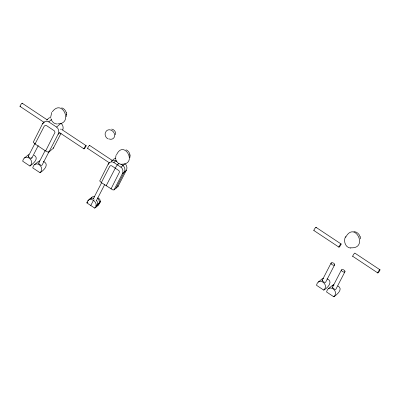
<?xml version="1.0" encoding="UTF-8"?>
<svg xmlns="http://www.w3.org/2000/svg" width="400" height="400" viewBox="0 0 400 400"><rect width="100%" height="100%" fill="white"/><g stroke="black" fill="none" stroke-linecap="round" stroke-linejoin="round"><path stroke-width="0.6" d="M34.995 143.345L28.24 156.43L28.97 157.37L30.705 158.295L31.415 158.41L31.84 158.045L31.835 157.215M105.215 133.13C104.705 135.54 106.07 138.14 108.39 139M66.34 116.665L66.485 114.355M129.855 157.715L129.985 155.615M50.73 116.9L51.75 112.395M115.96 155.48L115.63 157.93L115.835 159.58M115.5 134.825C116.27 132.25 114.27 129.385 111.63 129.08M94.715 208.11C100.175 202.895 88.675 194.655 86.855 202.895L94.715 208.11C98.12 206.08 103.47 200.43 97.775 197.825M97.965 205.345C99.78 203.285 99.85 200.15 97.66 198.355M62.75 129.92C63.62 127.655 63.01 124.76 60.94 123.355L56.57 127.075L48.76 121.89C46.605 120.365 43.52 121.605 42.485 123.89L33.27 142.18L35.045 143.975L45.625 151L47.645 151.98L48.96 151.98L53.33 148.26L53.4 147.69M345.585 236.495C343.17 240.89 345.255 247.85 350.85 248.115M116.435 155.04C123.69 138.64 138.32 164.38 121.72 164.2M345.63 237.345C354.82 220 369.01 249.265 350.63 247.775M48.96 151.98L58.105 134.26C59.335 131.915 58.84 128.615 56.57 127.075M114.015 189.895L122.345 173.75C123.47 171.61 123.015 168.605 120.95 167.205L113.835 162.48C111.87 161.09 109.06 162.22 108.115 164.3L99.72 180.965L101.335 182.6L112.815 189.895L114.015 189.895L117.995 186.51L117.975 185.81M117.995 186.51L126.33 170.36C127.455 168.22 127 165.215 124.935 163.815L120.95 167.205M35.045 143.975L44.315 126.055L45.4 125.33L46.5 125.6L54.395 130.87L55 132.345L45.625 151M31.84 158.045L38.28 145.575M29.925 166.015C35.815 160.37 24.635 152.285 22.68 161.205L29.925 166.015C33.05 163.85 39.745 158.22 33.975 155.185M49.165 151.38L42.13 165.01L41.705 165.37L40.995 165.255L39.325 164.205L38.63 163.2L45.35 150.19M39.995 172.7C45.885 167.06 34.705 158.97 32.755 167.89L39.995 172.7C43.895 170.535 49.885 164.035 43.28 161.425M53.33 148.26L61.045 133.31M90.81 198.765C91.28 197.17 92.925 196.24 94.53 196.665M101.335 182.6L109.785 166.275L110.77 165.615L111.775 165.86L118.97 170.66L119.52 172.005L110.975 189.005M93.265 198.89L101.665 182.615M90.785 205.5L93.445 200.35L94.195 199.71M96.22 200.995L104.62 184.72M106.155 185.8L115.845 167.09L117.15 165.095L118.985 163.485M96.215 206.835C97.525 205.075 98.29 202.615 96.71 200.76M116.005 188.205L124.34 172.055C126.035 169.01 124.035 165.28 120.91 164.16M334.63 264.795L325.675 282.145L325.25 282.505L323.655 281.99L322.075 280.53L331.08 263.08M323.76 290.11C329.65 284.47 318.47 276.38 316.515 285.3L323.76 290.11C327.655 287.945 333.65 281.445 327.04 278.835M344.97 271.66L335.965 289.105L335.54 289.47L334.83 289.355L333.16 288.3L332.465 287.3L341.42 269.945M333.83 296.8C339.72 291.155 328.54 283.07 326.585 291.99L333.83 296.8C336.955 294.635 343.65 289.005 337.88 285.97M52.32 111.81C62.355 98.02 73.705 124.21 57.725 123.835M95.89 205.835L99.14 203.07L100.505 201.23M47.2 119.595L49.105 117.91L50.86 117.49M112.41 160.385L114.15 158.85L115.75 158.47M89.53 199.34C90.395 197.82 92.455 197.875 93.875 198.495M94.215 197.055L94.43 196.785M42.485 123.89L44.23 122.405M48.76 121.89L51.385 119.66M24.515 157.97L28.835 154.415M28.24 156.43L28.67 156.07M58.105 134.26L59.85 132.775M34.59 164.66L38.155 161.625L39.82 160.83M38.63 163.2L39.06 162.84M108.115 164.3L108.91 163.625M113.835 162.48L116.62 160.105M88.03 200.615L91.28 197.855M86.855 202.895L87.98 201.935M122.345 173.75L126.33 170.36M318.35 282.07L321.915 279.035L323.585 278.24M322.075 280.53L322.5 280.165M328.42 288.755L331.985 285.72L333.655 284.93M332.465 287.3L332.89 286.935M99.14 203.07L100.175 202.275M111.665 160.83L114.3 160.2L116.84 161.46M57.02 124.015C54.05 123.91 51.64 121.51 50.955 118.71M121.36 164.415L118.505 163.505L116.41 161.13M353.905 231.615C357.635 231.755 360.525 235.245 360.38 238.915M61.73 107.8C64.735 108.73 66.585 111.745 66.545 114.82M126 149.8C128.59 150.675 130.04 153.4 130.04 156.035M316.09 227.375L341.135 244A1.97 0.35 -56.4 0 1 339.47 246.825A1.97 0.35 -56.4 0 1 339.41 245.845A1.97 0.35 -56.4 0 1 341.135 244M380 269.805A1.97 0.35 -56.4 0 0 378.275 271.65A1.97 0.35 -56.4 0 0 378.335 272.63A1.97 0.35 -56.4 0 0 380 269.805L354.955 253.18A1.97 0.35 -56.4 0 0 353.505 254.59A1.97 0.35 -56.4 0 0 352.87 256.365M313.835 230.485L338.875 247.11M352.7 256.29L377.74 272.915M89.64 145.43L112.46 160.585A1.795 0.32 -56.4 0 0 112.35 160.6M22.26 103.275L47.3 119.905M61.635 129.42L86.165 145.71A1.97 0.35 -56.4 0 1 84.5 148.53A1.97 0.35 -56.4 0 1 84.44 147.555A1.97 0.35 -56.4 0 1 86.165 145.71M87.67 148.435L109.45 162.9M20 106.385L44.02 122.335M59.375 132.53L83.91 148.82M360.11 236.77L360.145 237.06M129.79 154.075L129.825 154.345M66.275 112.67L66.31 112.965M314.005 230.555A1.97 0.35 -56.4 0 1 314.93 228.365A1.97 0.35 -56.4 0 1 315.96 227.865M60.53 129.37A1.97 0.35 -56.4 0 1 60.955 129.005M46.705 120.19A1.97 0.35 -56.4 0 1 47.13 119.83M20.595 106.1A1.97 0.35 -56.4 0 1 20.135 105.895A1.97 0.35 -56.4 0 1 21.665 103.565A1.97 0.35 -56.4 0 1 22.125 103.765M111.445 161.57A1.795 0.32 -56.4 0 1 111.71 161.22M111.96 160.93A1.795 0.32 -56.4 0 1 112.18 160.72M87.95 148.3A1.795 0.32 -56.4 0 1 88.36 146.8A1.795 0.32 -56.4 0 1 89.655 145.7M105.485 132.845A5.1 4.265 49.6 0 1 110.89 130.065A5.1 4.265 49.6 0 1 114.595 136.205A5.1 4.265 49.6 0 1 109.19 138.985M333.94 285.115L332.74 285.2L333.925 285.135M331.13 263.675A1.97 1.02 27.3 0 0 334.205 265.155A1.97 1.02 27.3 0 0 333.235 262.985A1.97 1.02 27.3 0 0 331.13 263.675M341.47 270.54A1.97 1.02 27.3 0 0 344.545 272.02A1.97 1.02 27.3 0 0 343.575 269.85A1.97 1.02 27.3 0 0 341.47 270.54"/></g></svg>
